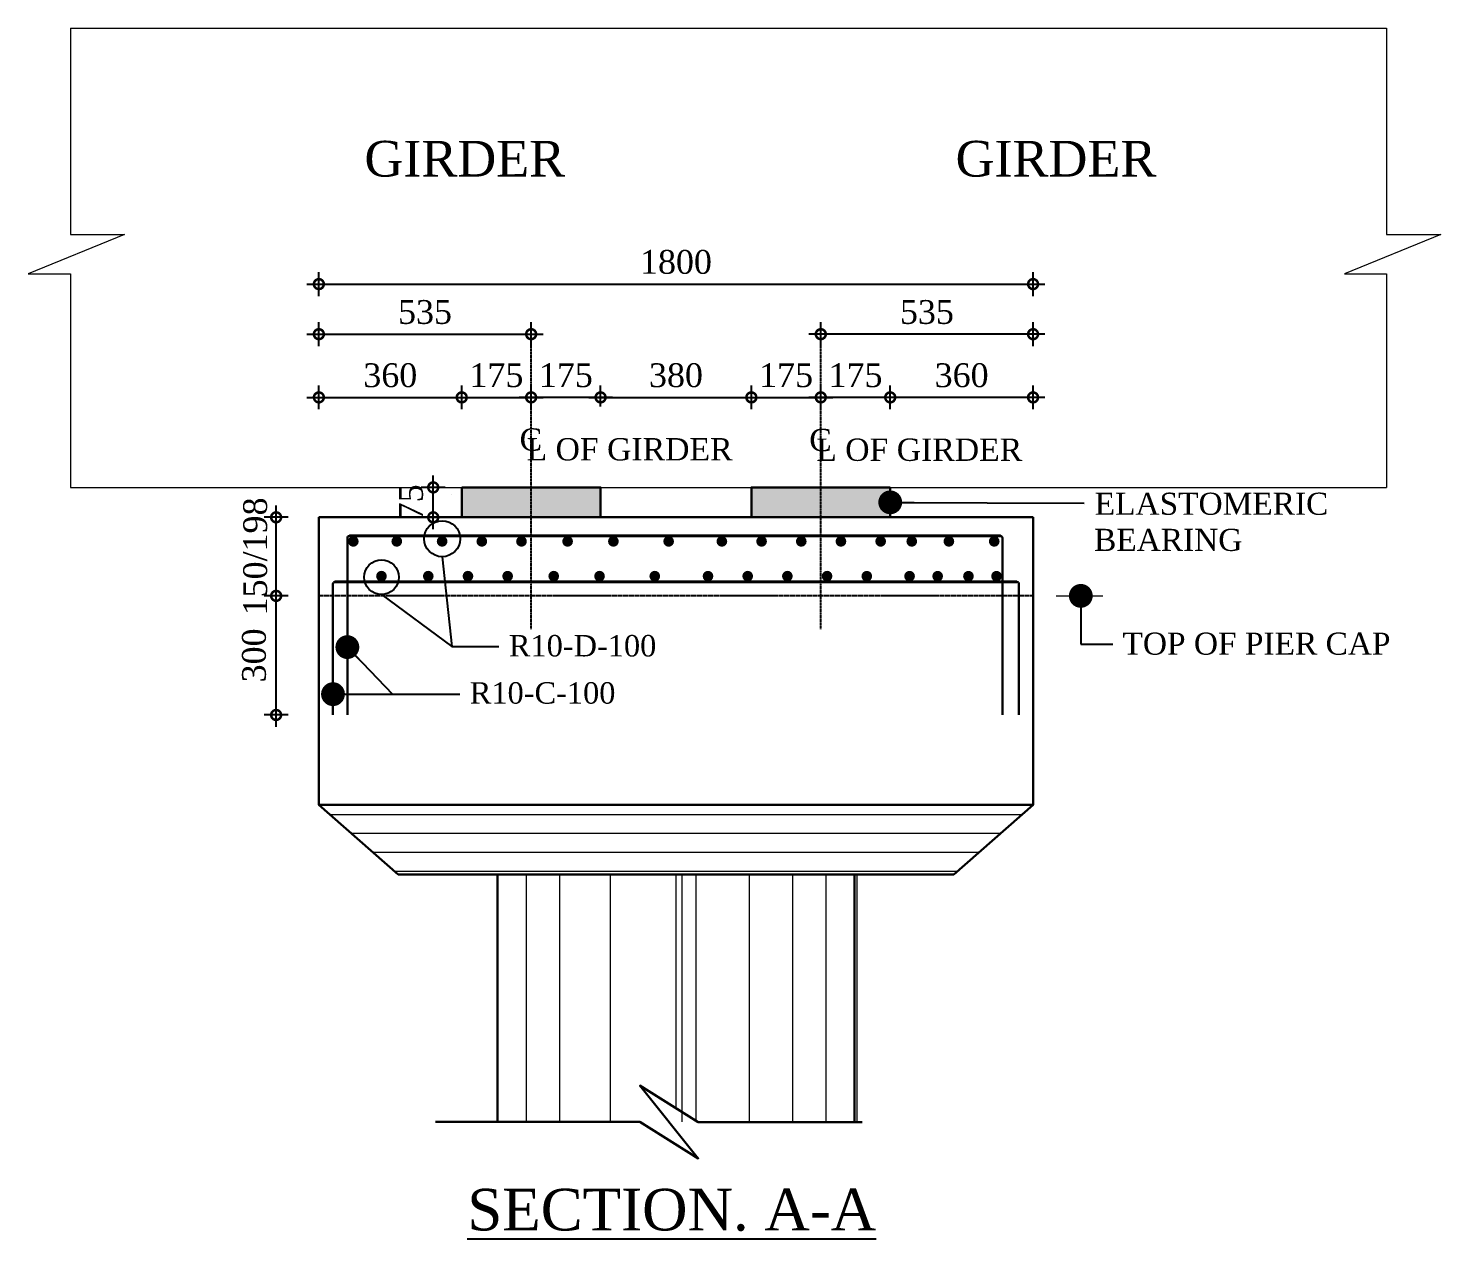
# Model space of a CAD drawing. Header units: millimetres. Extents: x -29779 to 80452, y -13100 to 39577.
# Drawn here: x 57514 to 61074, y 22798 to 25849 of the extents above; entities that cross this region are included whole.
import ezdxf

# ---------------------------------------------------------------- set-up
doc = ezdxf.new("R2010")
doc.units = ezdxf.units.MM
doc.header["$LTSCALE"] = 3
doc.linetypes.add('CENTER', pattern=[50.8, 31.75, -6.35, 6.35, -6.35])
doc.linetypes.add('HIDDEN', pattern=[9.525, 6.35, -3.175])
for name, color, linetype, lineweight in [('Ber', 12, 'Continuous', 30), ('Border', 250, 'Continuous', 70), ('Dimision', 4, 'Continuous', 13), ('hatch', 253, 'Continuous', 13), ('Pire Line', 11, 'Continuous', 30), ('Structue', 200, 'Continuous', 20)]:
    doc.layers.add(name, color=color, linetype=linetype, lineweight=lineweight)
for name, color, linetype in [('Center Line', 34, 'Continuous'), ('Extra Line', 70, 'Continuous'), ('Text', 7, 'Continuous')]:
    doc.layers.add(name, color=color, linetype=linetype)
doc.styles.get("Standard").update_dxf_attribs({"font": 'times.ttf'})
doc.dimstyles.new('dim_60', dxfattribs={"dimtxt": 60, "dimasz": 50, "dimexe": 30, "dimexo": 30, "dimgap": 25, "dimtad": 1, "dimdec": 0, "dimlfac": -1, "dimzin": 0, "dimdsep": 46, "dimtxsty": 'Standard', "dimblk": 'DOTSMALL', "dimcen": 0, "dimdle": 30, "dimadec": 0, "dimazin": 0, "dimtfac": 1, "dimtdec": 0, "dimtix": 1, "dimtofl": 0, "dimtmove": 0, "dimatfit": 3, "dimldrblk": 'DOT', "dimfxl": 30, "dimfxlon": 1, "dimtolj": 1, "dimtzin": 0, "dimarcsym": 0})
doc.dimstyles.new('ISO-25', dxfattribs={"dimtxt": 15, "dimasz": 15, "dimexe": 20, "dimexo": 10.625, "dimgap": 15, "dimtad": 1, "dimdec": 1, "dimdsep": 46, "dimtxsty": 'Standard', "dimblk": 'DOT', "dimcen": 2.5, "dimclrd": 256, "dimclre": 256, "dimclrt": 256, "dimadec": 0, "dimazin": 0, "dimtfac": 1, "dimtdec": 1, "dimtix": 1, "dimtmove": 0, "dimatfit": 3, "dimldrblk": 'DOT', "dimfxl": 1, "dimlwd": -1, "dimarcsym": 0})

# ---------------------------------------------------------------- blocks, each defined once
blk = doc.blocks.new('_DotSmall')
at = {"color": 0, "linetype": 'ByBlock', "const_width": 0.5}
blk.add_lwpolyline([(-0.0625, 0, 1), (0.0625, 0, 1)], format="xyb", close=True, dxfattribs=at)
blk = doc.blocks.new('*D286')
at = {"layer": 'Defpoints', "color": 0, "linetype": 'Continuous', "ltscale": 0.1, "transparency": 16777216}
for p in [(60046.7, 25204.1), (58246.7, 24647.7), (60046.7, 24647.7)]:
    blk.add_point(p, dxfattribs=at)
at = {"layer": 'Dimision', "color": 0, "linetype": 'Continuous', "lineweight": -2, "ltscale": 0.1, "transparency": 16777216}
for p, q in [((58246.7, 25174.1), (58246.7, 25234.1)), ((60046.7, 25174.1), (60046.7, 25234.1)), ((58216.7, 25204.1), (60076.7, 25204.1))]:
    blk.add_line(p, q, dxfattribs=at)
at = {"layer": 'Dimision', "color": 0, "linetype": 'Continuous', "lineweight": -2, "ltscale": 0.1, "transparency": 16777216, "xscale": 50, "yscale": 50, "zscale": 50, "rotation": 180}
blk.add_blockref('_DotSmall', (58246.7, 25204.1), dxfattribs=at)
at = {"layer": 'Dimision', "color": 0, "linetype": 'Continuous', "lineweight": -2, "ltscale": 0.1, "transparency": 16777216, "xscale": 50, "yscale": 50, "zscale": 50}
blk.add_blockref('_DotSmall', (60046.7, 25204.1), dxfattribs=at)
at = {"layer": 'Dimision', "color": 0, "linetype": 'Continuous', "ltscale": 0.1, "transparency": 16777216, "insert": (59146.7, 25259.6), "char_height": 60, "attachment_point": 5}
blk.add_mtext('\\A1;1800', dxfattribs=at)
blk = doc.blocks.new('_Dot')
at = {"color": 0, "linetype": 'ByBlock', "lineweight": -2}
blk.add_line((-0.5, 0), (-1, 0), dxfattribs=at)
at = {"color": 0, "linetype": 'ByBlock', "const_width": 0.5}
blk.add_lwpolyline([(-0.25, 0, 1), (0.25, 0, 1)], format="xyb", close=True, dxfattribs=at)
blk = doc.blocks.new('*D287')
at = {"layer": 'Defpoints', "color": 0, "linetype": 'Continuous', "ltscale": 0.1, "transparency": 16777216}
for p in [(58781.7, 25077.9), (58781.7, 24850.3), (58246.7, 24751.5)]:
    blk.add_point(p, dxfattribs=at)
at = {"layer": 'Dimision', "color": 0, "linetype": 'Continuous', "lineweight": -2, "ltscale": 0.1, "transparency": 16777216}
for p, q in [((58246.7, 25047.9), (58246.7, 25107.9)), ((58781.7, 25047.9), (58781.7, 25107.9)), ((58216.7, 25077.9), (58811.7, 25077.9))]:
    blk.add_line(p, q, dxfattribs=at)
at = {"layer": 'Dimision', "color": 0, "linetype": 'Continuous', "lineweight": -2, "ltscale": 0.1, "transparency": 16777216, "xscale": 50, "yscale": 50, "zscale": 50, "rotation": 180}
blk.add_blockref('_DotSmall', (58246.7, 25077.9), dxfattribs=at)
at = {"layer": 'Dimision', "color": 0, "linetype": 'Continuous', "lineweight": -2, "ltscale": 0.1, "transparency": 16777216, "xscale": 50, "yscale": 50, "zscale": 50}
blk.add_blockref('_DotSmall', (58781.7, 25077.9), dxfattribs=at)
at = {"layer": 'Dimision', "color": 0, "linetype": 'Continuous', "ltscale": 0.1, "transparency": 16777216, "insert": (58514.2, 25133.4), "char_height": 60, "attachment_point": 5}
blk.add_mtext('\\A1;535', dxfattribs=at)
blk = doc.blocks.new('*D288')
at = {"layer": 'Defpoints', "color": 0, "linetype": 'Continuous', "ltscale": 0.1, "transparency": 16777216}
for p in [(58606.7, 24918.6), (58606.7, 24691.8), (58246.7, 24616.4)]:
    blk.add_point(p, dxfattribs=at)
at = {"layer": 'Dimision', "color": 0, "linetype": 'Continuous', "lineweight": -2, "ltscale": 0.1, "transparency": 16777216}
for p, q in [((58246.7, 24888.6), (58246.7, 24948.6)), ((58606.7, 24888.6), (58606.7, 24948.6)), ((58216.7, 24918.6), (58636.7, 24918.6))]:
    blk.add_line(p, q, dxfattribs=at)
at = {"layer": 'Dimision', "color": 0, "linetype": 'Continuous', "lineweight": -2, "ltscale": 0.1, "transparency": 16777216, "xscale": 50, "yscale": 50, "zscale": 50, "rotation": 180}
blk.add_blockref('_DotSmall', (58246.7, 24918.6), dxfattribs=at)
at = {"layer": 'Dimision', "color": 0, "linetype": 'Continuous', "lineweight": -2, "ltscale": 0.1, "transparency": 16777216, "xscale": 50, "yscale": 50, "zscale": 50}
blk.add_blockref('_DotSmall', (58606.7, 24918.6), dxfattribs=at)
at = {"layer": 'Dimision', "color": 0, "linetype": 'Continuous', "ltscale": 0.1, "transparency": 16777216, "insert": (58426.7, 24974.1), "char_height": 60, "attachment_point": 5}
blk.add_mtext('\\A1;360', dxfattribs=at)
blk = doc.blocks.new('*D289')
at = {"layer": 'Defpoints', "color": 0, "linetype": 'Continuous', "ltscale": 0.1, "transparency": 16777216}
for p in [(58781.7, 24918.6), (58606.7, 24865.4), (58781.7, 24862.6)]:
    blk.add_point(p, dxfattribs=at)
at = {"layer": 'Dimision', "color": 0, "linetype": 'Continuous', "lineweight": -2, "ltscale": 0.1, "transparency": 16777216}
for p, q in [((58606.7, 24895.4), (58606.7, 24948.6)), ((58781.7, 24892.6), (58781.7, 24948.6)), ((58576.7, 24918.6), (58811.7, 24918.6))]:
    blk.add_line(p, q, dxfattribs=at)
at = {"layer": 'Dimision', "color": 0, "linetype": 'Continuous', "lineweight": -2, "ltscale": 0.1, "transparency": 16777216, "xscale": 50, "yscale": 50, "zscale": 50, "rotation": 180}
blk.add_blockref('_DotSmall', (58606.7, 24918.6), dxfattribs=at)
at = {"layer": 'Dimision', "color": 0, "linetype": 'Continuous', "lineweight": -2, "ltscale": 0.1, "transparency": 16777216, "xscale": 50, "yscale": 50, "zscale": 50}
blk.add_blockref('_DotSmall', (58781.7, 24918.6), dxfattribs=at)
at = {"layer": 'Dimision', "color": 0, "linetype": 'Continuous', "ltscale": 0.1, "transparency": 16777216, "insert": (58694.2, 24974.2), "char_height": 60, "attachment_point": 5}
blk.add_mtext('\\A1;175', dxfattribs=at)
blk = doc.blocks.new('*D290')
at = {"layer": 'Defpoints', "color": 0, "linetype": 'Continuous', "ltscale": 0.1, "transparency": 16777216}
for p in [(58139, 24616.4), (58246.7, 24616.4), (58246.7, 24418.4)]:
    blk.add_point(p, dxfattribs=at)
at = {"layer": 'Dimision', "color": 0, "linetype": 'Continuous', "lineweight": -2, "ltscale": 0.1, "transparency": 16777216}
for p, q in [((58139, 24388.4), (58139, 24646.4)), ((58169, 24616.4), (58109, 24616.4)), ((58169, 24418.4), (58109, 24418.4))]:
    blk.add_line(p, q, dxfattribs=at)
at = {"layer": 'Dimision', "color": 0, "linetype": 'Continuous', "lineweight": -2, "ltscale": 0.1, "transparency": 16777216, "xscale": 50, "yscale": 50, "zscale": 50}
for p, rotation in [((58139, 24616.4), 90), ((58139, 24418.4), 270)]:
    blk.add_blockref('_DotSmall', p, dxfattribs=dict(at, rotation=rotation))
at = {"layer": 'Dimision', "color": 0, "linetype": 'Continuous', "ltscale": 0.1, "transparency": 16777216, "insert": (58086.5, 24517.8), "char_height": 60, "attachment_point": 5, "rotation": 90}
blk.add_mtext('\\A1;150/198', dxfattribs=at)
blk = doc.blocks.new('*D291')
at = {"layer": 'Defpoints', "color": 0, "linetype": 'Continuous', "ltscale": 0.1, "transparency": 16777216}
for p in [(58534.9, 24691.8), (58702.7, 24691.8), (58702.7, 24616.4)]:
    blk.add_point(p, dxfattribs=at)
at = {"layer": 'Dimision', "color": 0, "linetype": 'Continuous', "lineweight": -2, "ltscale": 0.1, "transparency": 16777216}
for p, q in [((58534.9, 24586.4), (58534.9, 24721.8)), ((58564.9, 24691.8), (58504.9, 24691.8)), ((58564.9, 24616.4), (58504.9, 24616.4))]:
    blk.add_line(p, q, dxfattribs=at)
at = {"layer": 'Dimision', "color": 0, "linetype": 'Continuous', "lineweight": -2, "ltscale": 0.1, "transparency": 16777216, "xscale": 50, "yscale": 50, "zscale": 50}
for p, rotation in [((58534.9, 24691.8), 90), ((58534.9, 24616.4), 270)]:
    blk.add_blockref('_DotSmall', p, dxfattribs=dict(at, rotation=rotation))
at = {"layer": 'Dimision', "color": 0, "linetype": 'Continuous', "ltscale": 0.1, "transparency": 16777216, "insert": (58479.3, 24654.1), "char_height": 60, "attachment_point": 5, "rotation": 90}
blk.add_mtext('\\A1;75', dxfattribs=at)
blk = doc.blocks.new('*D366')
at = {"layer": 'Defpoints', "color": 0, "linetype": 'Continuous', "ltscale": 0.1, "transparency": 16777216}
for p in [(58139, 24418.4), (58282.3, 24418.4), (58282.3, 24118.3)]:
    blk.add_point(p, dxfattribs=at)
at = {"layer": 'Dimision', "color": 0, "linetype": 'Continuous', "lineweight": -2, "ltscale": 0.1, "transparency": 16777216}
for p, q in [((58139, 24088.3), (58139, 24448.4)), ((58169, 24418.4), (58109, 24418.4)), ((58169, 24118.3), (58109, 24118.3))]:
    blk.add_line(p, q, dxfattribs=at)
at = {"layer": 'Dimision', "color": 0, "linetype": 'Continuous', "lineweight": -2, "ltscale": 0.1, "transparency": 16777216, "xscale": 50, "yscale": 50, "zscale": 50}
for p, rotation in [((58139, 24418.4), 90), ((58139, 24118.3), 270)]:
    blk.add_blockref('_DotSmall', p, dxfattribs=dict(at, rotation=rotation))
at = {"layer": 'Dimision', "color": 0, "linetype": 'Continuous', "ltscale": 0.1, "transparency": 16777216, "insert": (58083.5, 24268.4), "char_height": 60, "attachment_point": 5, "rotation": 90}
blk.add_mtext('\\A1;300', dxfattribs=at)
blk = doc.blocks.new('*D292')
at = {"layer": 'Defpoints', "color": 0, "linetype": 'Continuous', "ltscale": 0.1, "transparency": 16777216}
for p in [(59336.7, 24918.6), (58956.7, 24865.4), (59336.7, 24691.8)]:
    blk.add_point(p, dxfattribs=at)
at = {"layer": 'Dimision', "color": 0, "linetype": 'Continuous', "lineweight": -2, "ltscale": 0.1, "transparency": 16777216}
for p, q in [((58956.7, 24895.4), (58956.7, 24948.6)), ((59336.7, 24888.6), (59336.7, 24948.6)), ((58926.7, 24918.6), (59366.7, 24918.6))]:
    blk.add_line(p, q, dxfattribs=at)
at = {"layer": 'Dimision', "color": 0, "linetype": 'Continuous', "lineweight": -2, "ltscale": 0.1, "transparency": 16777216, "xscale": 50, "yscale": 50, "zscale": 50, "rotation": 180}
blk.add_blockref('_DotSmall', (58956.7, 24918.6), dxfattribs=at)
at = {"layer": 'Dimision', "color": 0, "linetype": 'Continuous', "lineweight": -2, "ltscale": 0.1, "transparency": 16777216, "xscale": 50, "yscale": 50, "zscale": 50}
blk.add_blockref('_DotSmall', (59336.7, 24918.6), dxfattribs=at)
at = {"layer": 'Dimision', "color": 0, "linetype": 'Continuous', "ltscale": 0.1, "transparency": 16777216, "insert": (59146.7, 24974.1), "char_height": 60, "attachment_point": 5}
blk.add_mtext('\\A1;380', dxfattribs=at)
blk = doc.blocks.new('*D293')
at = {"layer": 'Defpoints', "color": 0, "linetype": 'Continuous', "ltscale": 0.1, "transparency": 16777216}
for p in [(58781.7, 24918.6), (58781.7, 24862.6), (58956.7, 24865.4)]:
    blk.add_point(p, dxfattribs=at)
at = {"layer": 'Dimision', "color": 0, "linetype": 'Continuous', "lineweight": -2, "ltscale": 0.1, "transparency": 16777216}
for p, q in [((58781.7, 24892.6), (58781.7, 24948.6)), ((58956.7, 24895.4), (58956.7, 24948.6)), ((58986.7, 24918.6), (58751.7, 24918.6))]:
    blk.add_line(p, q, dxfattribs=at)
at = {"layer": 'Dimision', "color": 0, "linetype": 'Continuous', "lineweight": -2, "ltscale": 0.1, "transparency": 16777216, "xscale": 50, "yscale": 50, "zscale": 50, "rotation": 180}
blk.add_blockref('_DotSmall', (58781.7, 24918.6), dxfattribs=at)
at = {"layer": 'Dimision', "color": 0, "linetype": 'Continuous', "lineweight": -2, "ltscale": 0.1, "transparency": 16777216, "xscale": 50, "yscale": 50, "zscale": 50}
blk.add_blockref('_DotSmall', (58956.7, 24918.6), dxfattribs=at)
at = {"layer": 'Dimision', "color": 0, "linetype": 'Continuous', "ltscale": 0.1, "transparency": 16777216, "insert": (58869.2, 24974.2), "char_height": 60, "attachment_point": 5}
blk.add_mtext('\\A1;175', dxfattribs=at)
blk = doc.blocks.new('*D294')
at = {"layer": 'Defpoints', "color": 0, "linetype": 'Continuous', "ltscale": 0.1, "transparency": 16777216}
for p in [(59511.7, 25077.9), (59511.7, 24850.3), (60046.7, 24751.5)]:
    blk.add_point(p, dxfattribs=at)
at = {"layer": 'Dimision', "color": 0, "linetype": 'Continuous', "lineweight": -2, "ltscale": 0.1, "transparency": 16777216}
for p, q in [((59511.7, 25047.9), (59511.7, 25107.9)), ((60046.7, 25047.9), (60046.7, 25107.9)), ((60076.7, 25077.9), (59481.7, 25077.9))]:
    blk.add_line(p, q, dxfattribs=at)
at = {"layer": 'Dimision', "color": 0, "linetype": 'Continuous', "lineweight": -2, "ltscale": 0.1, "transparency": 16777216, "xscale": 50, "yscale": 50, "zscale": 50, "rotation": 180}
blk.add_blockref('_DotSmall', (59511.7, 25077.9), dxfattribs=at)
at = {"layer": 'Dimision', "color": 0, "linetype": 'Continuous', "lineweight": -2, "ltscale": 0.1, "transparency": 16777216, "xscale": 50, "yscale": 50, "zscale": 50}
blk.add_blockref('_DotSmall', (60046.7, 25077.9), dxfattribs=at)
at = {"layer": 'Dimision', "color": 0, "linetype": 'Continuous', "ltscale": 0.1, "transparency": 16777216, "insert": (59779.2, 25133.4), "char_height": 60, "attachment_point": 5}
blk.add_mtext('\\A1;535', dxfattribs=at)
blk = doc.blocks.new('*D295')
at = {"layer": 'Defpoints', "color": 0, "linetype": 'Continuous', "ltscale": 0.1, "transparency": 16777216}
for p in [(59686.7, 24918.6), (59686.7, 24691.8), (60046.7, 24616.4)]:
    blk.add_point(p, dxfattribs=at)
at = {"layer": 'Dimision', "color": 0, "linetype": 'Continuous', "lineweight": -2, "ltscale": 0.1, "transparency": 16777216}
for p, q in [((59686.7, 24888.6), (59686.7, 24948.6)), ((60046.7, 24888.6), (60046.7, 24948.6)), ((60076.7, 24918.6), (59656.7, 24918.6))]:
    blk.add_line(p, q, dxfattribs=at)
at = {"layer": 'Dimision', "color": 0, "linetype": 'Continuous', "lineweight": -2, "ltscale": 0.1, "transparency": 16777216, "xscale": 50, "yscale": 50, "zscale": 50, "rotation": 180}
blk.add_blockref('_DotSmall', (59686.7, 24918.6), dxfattribs=at)
at = {"layer": 'Dimision', "color": 0, "linetype": 'Continuous', "lineweight": -2, "ltscale": 0.1, "transparency": 16777216, "xscale": 50, "yscale": 50, "zscale": 50}
blk.add_blockref('_DotSmall', (60046.7, 24918.6), dxfattribs=at)
at = {"layer": 'Dimision', "color": 0, "linetype": 'Continuous', "ltscale": 0.1, "transparency": 16777216, "insert": (59866.7, 24974.1), "char_height": 60, "attachment_point": 5}
blk.add_mtext('\\A1;360', dxfattribs=at)
blk = doc.blocks.new('*D296')
at = {"layer": 'Defpoints', "color": 0, "linetype": 'Continuous', "ltscale": 0.1, "transparency": 16777216}
for p in [(59511.7, 24918.6), (59511.7, 24862.6), (59686.7, 24865.4)]:
    blk.add_point(p, dxfattribs=at)
at = {"layer": 'Dimision', "color": 0, "linetype": 'Continuous', "lineweight": -2, "ltscale": 0.1, "transparency": 16777216}
for p, q in [((59511.7, 24892.6), (59511.7, 24948.6)), ((59686.7, 24895.4), (59686.7, 24948.6)), ((59716.7, 24918.6), (59481.7, 24918.6))]:
    blk.add_line(p, q, dxfattribs=at)
at = {"layer": 'Dimision', "color": 0, "linetype": 'Continuous', "lineweight": -2, "ltscale": 0.1, "transparency": 16777216, "xscale": 50, "yscale": 50, "zscale": 50, "rotation": 180}
blk.add_blockref('_DotSmall', (59511.7, 24918.6), dxfattribs=at)
at = {"layer": 'Dimision', "color": 0, "linetype": 'Continuous', "lineweight": -2, "ltscale": 0.1, "transparency": 16777216, "xscale": 50, "yscale": 50, "zscale": 50}
blk.add_blockref('_DotSmall', (59686.7, 24918.6), dxfattribs=at)
at = {"layer": 'Dimision', "color": 0, "linetype": 'Continuous', "ltscale": 0.1, "transparency": 16777216, "insert": (59599.2, 24974.2), "char_height": 60, "attachment_point": 5}
blk.add_mtext('\\A1;175', dxfattribs=at)
blk = doc.blocks.new('*D297')
at = {"layer": 'Defpoints', "color": 0, "linetype": 'Continuous', "ltscale": 0.1, "transparency": 16777216}
for p in [(59511.7, 24918.6), (59336.7, 24865.4), (59511.7, 24862.6)]:
    blk.add_point(p, dxfattribs=at)
at = {"layer": 'Dimision', "color": 0, "linetype": 'Continuous', "lineweight": -2, "ltscale": 0.1, "transparency": 16777216}
for p, q in [((59336.7, 24895.4), (59336.7, 24948.6)), ((59511.7, 24892.6), (59511.7, 24948.6)), ((59306.7, 24918.6), (59541.7, 24918.6))]:
    blk.add_line(p, q, dxfattribs=at)
at = {"layer": 'Dimision', "color": 0, "linetype": 'Continuous', "lineweight": -2, "ltscale": 0.1, "transparency": 16777216, "xscale": 50, "yscale": 50, "zscale": 50, "rotation": 180}
blk.add_blockref('_DotSmall', (59336.7, 24918.6), dxfattribs=at)
at = {"layer": 'Dimision', "color": 0, "linetype": 'Continuous', "lineweight": -2, "ltscale": 0.1, "transparency": 16777216, "xscale": 50, "yscale": 50, "zscale": 50}
blk.add_blockref('_DotSmall', (59511.7, 24918.6), dxfattribs=at)
at = {"layer": 'Dimision', "color": 0, "linetype": 'Continuous', "ltscale": 0.1, "transparency": 16777216, "insert": (59424.2, 24974.2), "char_height": 60, "attachment_point": 5}
blk.add_mtext('\\A1;175', dxfattribs=at)

msp = doc.modelspace()

# ---------------------------------------------------------------- hatches: boundary and pattern name
at = {"layer": 'Ber', "linetype": 'Continuous'}
for points in [[(58347.01, 24555.72, 1), (58320.01, 24555.72, 1)], [(58456.62, 24555.72, 1), (58429.62, 24555.72, 1)], [(58570.89, 24555.72, 1), (58543.89, 24555.72, 1)], [(58670.89, 24555.72, 1), (58643.89, 24555.72, 1)], [(58770.89, 24555.72, 1), (58743.89, 24555.72, 1)], [(58887.1, 24555.72, 1), (58860.1, 24555.72, 1)], [(59002.51, 24555.72, 1), (58975.51, 24555.72, 1)], [(59141.77, 24555.72, 1), (59114.77, 24555.72, 1)], [(59275.86, 24555.72, 1), (59248.86, 24555.72, 1)], [(59375.96, 24555.72, 1), (59348.96, 24555.72, 1)], [(59475.96, 24555.72, 1), (59448.96, 24555.72, 1)], [(59575.96, 24555.72, 1), (59548.96, 24555.72, 1)], [(59676.1, 24555.72, 1), (59649.1, 24555.72, 1)], [(59754.52, 24555.72, 1), (59727.52, 24555.72, 1)], [(59848.02, 24555.72, 1), (59821.02, 24555.72, 1)], [(59962.25, 24555.72, 1), (59935.25, 24555.72, 1)], [(58417.99, 24468.08, 1), (58390.99, 24468.08, 1)], [(58535.95, 24468.08, 1), (58508.95, 24468.08, 1)], [(58535.95, 24468.08, 1), (58508.95, 24468.08, 1)], [(58635.95, 24468.08, 1), (58608.95, 24468.08, 1)], [(58735.95, 24468.08, 1), (58708.95, 24468.08, 1)], [(58852.17, 24468.08, 1), (58825.17, 24468.08, 1)], [(58967.57, 24468.08, 1), (58940.57, 24468.08, 1)], [(59106.83, 24468.08, 1), (59079.83, 24468.08, 1)], [(59240.92, 24468.08, 1), (59213.92, 24468.08, 1)], [(59341.02, 24468.08, 1), (59314.02, 24468.08, 1)], [(59441.02, 24468.08, 1), (59414.02, 24468.08, 1)], [(59541.02, 24468.08, 1), (59514.02, 24468.08, 1)], [(59641.16, 24467.99, 1), (59614.16, 24467.99, 1)], [(59748.98, 24467.99, 1), (59721.98, 24467.99, 1)], [(59819.73, 24467.99, 1), (59792.73, 24467.99, 1)], [(59897.38, 24467.99, 1), (59870.38, 24467.99, 1)], [(59968.16, 24467.99, 1), (59941.16, 24467.99, 1)]]:
    msp.add_hatch(color=256, dxfattribs=at).paths.add_polyline_path(points)
at = {"layer": 'Border', "linetype": 'Continuous', "lineweight": 13, "ltscale": 0.1}
h = msp.add_hatch(dxfattribs=at)
h.set_pattern_fill('LINE', color=8, scale=15, style=0)
h.set_pattern_definition([(0, (7486.98, 20248.11), (0, 47.625), [])])
h.paths.add_polyline_path([(58246.68, 23891.4), (58446.69, 23716.4), (59846.69, 23716.4), (60046.69, 23891.4)])
at = {"layer": 'hatch', "ltscale": 10}
for points in [[(58606.68, 24691.84), (58956.68, 24691.84), (58956.68, 24616.4), (58606.68, 24616.4)], [(59686.69, 24691.84), (59336.69, 24691.84), (59336.69, 24616.4), (59686.69, 24616.4)]]:
    msp.add_hatch(color=256, dxfattribs=at).paths.add_polyline_path(points)

# ---------------------------------------------------------------- linework, layer by layer
at = {"layer": 'Ber', "linetype": 'Continuous'}
for p, q in [((58318.52, 24564.37), (58318.52, 24118.3)), ((59969.29, 24564.37), (59969.29, 24118.3)), ((58282.31, 24448.64), (58282.31, 24118.3)), ((60011.07, 24448.64), (60011.07, 24118.3))]:
    msp.add_line(p, q, dxfattribs=at)
at = {"layer": 'Ber', "linetype": 'Continuous', "lineweight": 40}
for p, q in [((59096.69, 24569.37), (58323.52, 24569.37)), ((59096.69, 24569.37), (59964.29, 24569.37)), ((59096.69, 24453.64), (58287.31, 24453.64)), ((59096.69, 24453.64), (60006.07, 24453.64))]:
    msp.add_line(p, q, dxfattribs=at)
at = {"layer": 'Ber', "linetype": 'Continuous'}
for centre, start, end in [((58323.52, 24564.37), 90, 180), ((59964.29, 24564.37), 0, 90), ((58287.31, 24448.64), 90, 180), ((60006.07, 24448.64), 0, 90)]:
    msp.add_arc(centre, 5, start, end, dxfattribs=at)
at = {"layer": 'Center Line', "linetype": 'CENTER', "ltscale": 0.02}
for points in [[(58781.68, 24334.48), (58781.68, 25107.85)], [(59511.69, 24334.48), (59511.69, 25107.85)]]:
    msp.add_lwpolyline(points, dxfattribs=at)
at = {"layer": 'Dimision', "linetype": 'Continuous', "ltscale": 0.1}
for points in [[(57620.35, 25848.85), (57620.35, 25328.78), (57756.75, 25328.78), (57514.26, 25230.31), (57620.35, 25230.31), (57620.35, 24691.84)], [(57620.35, 25848.85), (60937.79, 25848.85)], [(60937.79, 25848.85), (60937.79, 25328.78), (61074.19, 25328.78), (60831.7, 25230.31), (60937.79, 25230.31), (60937.79, 24691.84)], [(57620.35, 24691.84), (59171.69, 24691.84)], [(59171.69, 24691.84), (60937.79, 24691.84)]]:
    msp.add_lwpolyline(points, dxfattribs=at)
for points in [[(58606.68, 24691.84), (58956.68, 24691.84), (58956.68, 24616.4), (58606.68, 24616.4)], [(59686.69, 24691.84), (59336.69, 24691.84), (59336.69, 24616.4), (59686.69, 24616.4)]]:
    msp.add_lwpolyline(points, close=True, dxfattribs=at)
at = {"layer": 'Extra Line', "color": 7, "linetype": 'HIDDEN', "ltscale": 0.1}
msp.add_line((60046.69, 24418.4), (58246.68, 24418.4), dxfattribs=at)
at = {"layer": 'Pire Line', "ltscale": 10}
for p, q in [((58956.68, 24672.8), (58956.11, 24672.8)), ((59336.69, 24672.8), (59337.27, 24672.8)), ((60046.69, 23891.4), (58246.68, 23891.4)), ((58696.69, 23716.4), (58696.69, 23092.88)), ((59596.69, 23716.4), (59596.69, 23092))]:
    msp.add_line(p, q, dxfattribs=at)
at = {"layer": 'Pire Line', "color": 8, "lineweight": 18, "ltscale": 10}
for p, q in [((58768.85, 23716.4), (58768.85, 23092.88)), ((58853.24, 23716.4), (58853.24, 23092.88)), ((58980.56, 23716.4), (58980.56, 23092.88)), ((59146.69, 23716.4), (59146.69, 23124.57)), ((59161.42, 23716.4), (59161.42, 23092.88)), ((59197.09, 23716.4), (59197.09, 23092.88)), ((59330.92, 23716.4), (59330.92, 23092.88)), ((59440.13, 23716.4), (59440.13, 23092.88)), ((59524.53, 23716.4), (59524.53, 23092.88)), ((59602.89, 23716.4), (59602.89, 23092.88))]:
    msp.add_line(p, q, dxfattribs=at)
at = {"layer": 'Pire Line', "ltscale": 10}
for points in [[(58581.7, 24672.8), (58581.68, 24672.8)], [(60046.69, 24616.4), (60046.69, 23891.4), (59846.69, 23716.4), (58446.69, 23716.4), (58246.68, 23891.4), (58246.68, 24616.4)], [(58246.68, 24616.4), (60046.69, 24616.4)], [(58246.68, 24600.97), (58246.68, 24016.4)], [(59646.69, 24616.4), (60046.69, 24616.4)], [(60046.69, 24016.4), (60046.69, 24600.97)], [(58540.66, 23092.88), (59055.68, 23092.88), (59202.97, 23000.65), (59055.68, 23184.23), (59202.97, 23092), (59615.66, 23092)]]:
    msp.add_lwpolyline(points, dxfattribs=at)
for points in [[(58606.68, 24691.84), (58956.69, 24691.84), (58956.66, 24616.4), (58606.68, 24616.4)], [(59686.69, 24691.84), (59336.69, 24691.84), (59336.72, 24616.4), (59686.69, 24616.4)]]:
    msp.add_lwpolyline(points, close=True, dxfattribs=at)
at = {"layer": 'Structue', "ltscale": 10}
msp.add_line((60104.84, 24418.4), (60222.83, 24418.4), dxfattribs=at)
at = {"layer": 'Text'}
for points in [[(58557.31, 24517.08), (58581.49, 24290.48), (58700.26, 24290.48)], [(58404.52, 24422.01), (58581.49, 24290.48), (58700.26, 24290.48)]]:
    msp.add_lwpolyline(points, dxfattribs=at)
for centre, radius in [((58557.31, 24562.44), 45.36), ((58404.52, 24465.5), 43.49)]:
    msp.add_circle(centre, radius, dxfattribs=at)

# ---------------------------------------------------------------- texts
at = {"layer": 'Text', "linetype": 'Continuous', "ltscale": 3}
for s, height, p in [('ELASTOMERIC', 55.6875, (60202.1, 24622.75)), ('BEARING', 55.688, (60200.43, 24531.73))]:
    msp.add_text(s, height=height, dxfattribs=at).set_placement(p)
at = {"layer": 'Text', "linetype": 'Continuous', "ltscale": 3, "attachment_point": 1}
for s, insert, char_height, width in [('GIRDER', (58361.51, 25565.09), 90, 1903.5153), ('GIRDER', (59851.4, 25565.09), 90, 2028.5196), ('{\\fTimes New Roman|b0|i0|c0|p18;C}', (58752.63, 24840.51), 56.25, 1189.5096), ('{\\fTimes New Roman|b0|i0|c0|p18;L OF GIRDER}', (58770.13, 24816.05), 56.25, 914.5096), ('{\\fTimes New Roman|b0|i0|c0|p18;C}', (59482.64, 24839.37), 56.25, 1189.5096), ('{\\fTimes New Roman|b0|i0|c0|p18;L OF GIRDER}', (59500.14, 24814.91), 56.25, 914.5096), ('R10-D-100', (58725.64, 24319.75), 54, 669.8273), ('TOP OF PIER CAP', (60272.19, 24325.89), 55.6875, 713.7057), ('R10-C-100', (58627.08, 24200.8), 54, 530.3704)]:
    msp.add_mtext(s, dxfattribs=dict(at, insert=insert, char_height=char_height, width=width))
at = {"layer": 'Text', "insert": (58620.76, 22924.33), "char_height": 105, "width": 1470.8437, "attachment_point": 1}
msp.add_mtext('{\\LSECTION. A-A}', dxfattribs=at)

# ---------------------------------------------------------------- dimensions: what is measured, and where the dimension line sits
at = {"layer": 'Dimision', "linetype": 'Continuous', "ltscale": 0.1}
for base, p1, p2, picture, middle in [((60046.69, 25204.13), (58246.68, 24647.66), (60046.69, 24647.66), '*D286', (59146.69, 25204.13)), ((58781.68, 24918.58), (58606.68, 24865.37), (58781.68, 24862.59), '*D289', (58694.18, 24918.58)), ((59511.69, 24918.58), (59336.69, 24865.37), (59511.69, 24862.59), '*D297', (59424.19, 24918.58))]:
    dim = msp.add_linear_dim(base=base, p1=p1, p2=p2, dimstyle='dim_60', dxfattribs=at)
    dim.commit()
    dim.dimension.update_dxf_attribs({"geometry": picture, "text_midpoint": middle, "dimtype": 160})
for base, p1, p2, picture, middle in [((58781.68, 25077.85), (58246.68, 24751.49), (58781.68, 24850.32), '*D287', (58514.18, 25133.37)), ((58606.68, 24918.58), (58246.68, 24616.4), (58606.68, 24691.84), '*D288', (58426.68, 24974.1))]:
    dim = msp.add_linear_dim(base=base, p1=p1, p2=p2, dimstyle='dim_60', dxfattribs=at)
    dim.commit()
    dim.dimension.update_dxf_attribs({"geometry": picture, "text_midpoint": middle})
for base, p1, p2, picture, middle in [((59511.69, 25077.85), (60046.69, 24751.49), (59511.69, 24850.32), '*D294', (59779.19, 25133.37)), ((59686.69, 24918.58), (60046.69, 24616.4), (59686.69, 24691.84), '*D295', (59866.69, 24974.1))]:
    dim = msp.add_linear_dim(base=base, p1=p1, p2=p2, angle=180, dimstyle='dim_60', dxfattribs=at)
    dim.commit()
    dim.dimension.update_dxf_attribs({"geometry": picture, "text_midpoint": middle})
for base, p1, p2, angle, picture, middle in [((58781.68, 24918.58), (58956.68, 24865.37), (58781.68, 24862.59), 180, '*D293', (58869.18, 24918.58)), ((59511.69, 24918.58), (59686.69, 24865.37), (59511.69, 24862.59), 180, '*D296', (59599.19, 24918.58)), ((58534.86, 24691.84), (58702.67, 24616.4), (58702.67, 24691.84), 90, '*D291', (58534.86, 24654.12))]:
    dim = msp.add_linear_dim(base=base, p1=p1, p2=p2, angle=angle, dimstyle='dim_60', dxfattribs=at)
    dim.commit()
    dim.dimension.update_dxf_attribs({"geometry": picture, "text_midpoint": middle, "dimtype": 160})
for base, p1, p2, angle, override, picture, middle in [((59336.69, 24918.58), (58956.68, 24865.37), (59336.69, 24691.84), 180, {"dimtmove": 1}, '*D292', (59146.69, 24974.1)), ((58138.98, 24418.4), (58282.31, 24118.3), (58282.31, 24418.4), 90, {"dimtmove": 2}, '*D366', (58083.46, 24268.35))]:
    dim = msp.add_linear_dim(base=base, p1=p1, p2=p2, angle=angle, dimstyle='dim_60', override=override, dxfattribs=at)
    dim.commit()
    dim.dimension.update_dxf_attribs({"geometry": picture, "text_midpoint": middle})
dim = msp.add_linear_dim(base=(58138.98, 24616.4), p1=(58246.68, 24418.4), p2=(58246.68, 24616.4), angle=90, text='150/198', dimstyle='dim_60', override={"dimtmove": 2}, dxfattribs=at)
dim.commit()
dim.dimension.update_dxf_attribs({"geometry": '*D290', "text_midpoint": (58086.49, 24517.78), "dimtype": 160})

# ---------------------------------------------------------------- leaders
at = {"layer": 'Text', "linetype": 'Continuous'}
for points in [[(59686.69, 24654.12), (60175.35, 24651.96)], [(60167.02, 24418.4), (60167.02, 24296.43), (60247.78, 24296.43)], [(58318.52, 24289.29), (58432.68, 24170.72)], [(58282.31, 24170.72), (58601.62, 24170.72)]]:
    msp.add_leader(points, dimstyle='ISO-25', override={"dimasz": 60, "dimtad": 0}, dxfattribs=at)

doc.saveas('drawing.dxf')
